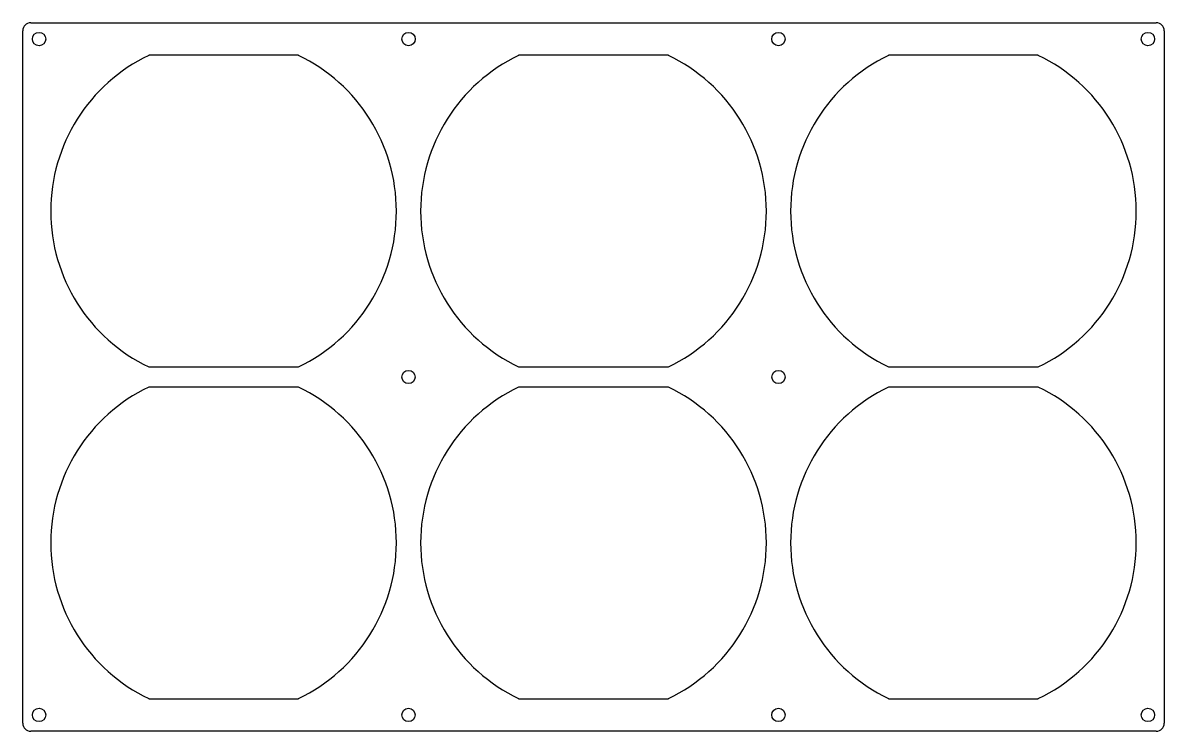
# Model space of a CAD drawing. Extents: x -7.3 to 7.3, y -4.5 to 4.5.
import ezdxf

# ---------------------------------------------------------------- set-up
doc = ezdxf.new("R2010")
doc.units = 0
doc.layers.get('0').update_dxf_attribs({"linetype": 'CONTINUOUS'})

msp = doc.modelspace()

# ---------------------------------------------------------------- linework, layer by layer
at = {"color": 7, "linetype": 'CONTINUOUS'}
for p, q in [((-7.15, 4.5), (7.15, 4.5)), ((-7.25, -4.4), (-7.25, 4.4)), ((7.25, 4.4), (7.25, -4.4)), ((-3.749, 4.087), (-5.651, 4.087)), ((0.951, 4.087), (-0.951, 4.087)), ((5.651, 4.087), (3.749, 4.087)), ((-5.651, 0.128), (-3.749, 0.128)), ((-0.951, 0.128), (0.951, 0.128)), ((3.749, 0.128), (5.651, 0.128)), ((-3.749, -0.128), (-5.651, -0.128)), ((0.951, -0.128), (-0.951, -0.128)), ((5.651, -0.128), (3.749, -0.128)), ((-5.651, -4.087), (-3.749, -4.087)), ((-0.951, -4.087), (0.951, -4.087)), ((3.749, -4.087), (5.651, -4.087)), ((7.15, -4.5), (-7.15, -4.5))]:
    msp.add_line(p, q, dxfattribs=at)
for centre, radius in [((-7.044, 4.294), 0.0847), ((-2.35, 4.294), 0.0848), ((2.35, 4.294), 0.0848), ((7.044, 4.294), 0.0847), ((-2.35, 0), 0.0847), ((2.35, 0), 0.0847), ((-7.044, -4.294), 0.0847), ((-2.35, -4.294), 0.0847), ((2.35, -4.294), 0.0848), ((7.044, -4.294), 0.0847)]:
    msp.add_circle(centre, radius, dxfattribs=at)
for centre, radius, start, end in [((-7.15, 4.4), 0.1, 90, 180), ((7.15, 4.4), 0.1, 0, 90), ((-4.7, 2.107), 2.196, 115.6563, 244.3437), ((-4.7, 2.107), 2.196, 295.6563, 64.3437), ((0, 2.107), 2.196, 115.6563, 244.3437), ((0, 2.107), 2.196, 295.6563, 64.3437), ((4.7, 2.107), 2.196, 115.6563, 244.3437), ((4.7, 2.107), 2.196, 295.6563, 64.3437), ((-4.7, -2.107), 2.196, 115.6563, 244.3437), ((-4.7, -2.107), 2.196, 295.6563, 64.3437), ((0, -2.107), 2.196, 115.6563, 244.3437), ((0, -2.107), 2.196, 295.6563, 64.3437), ((4.7, -2.107), 2.196, 115.6563, 244.3437), ((4.7, -2.107), 2.196, 295.6563, 64.3437), ((-7.15, -4.4), 0.1, 180, 270), ((7.15, -4.4), 0.1, 270, 0)]:
    msp.add_arc(centre, radius, start, end, dxfattribs=at)

doc.saveas('drawing.dxf')
